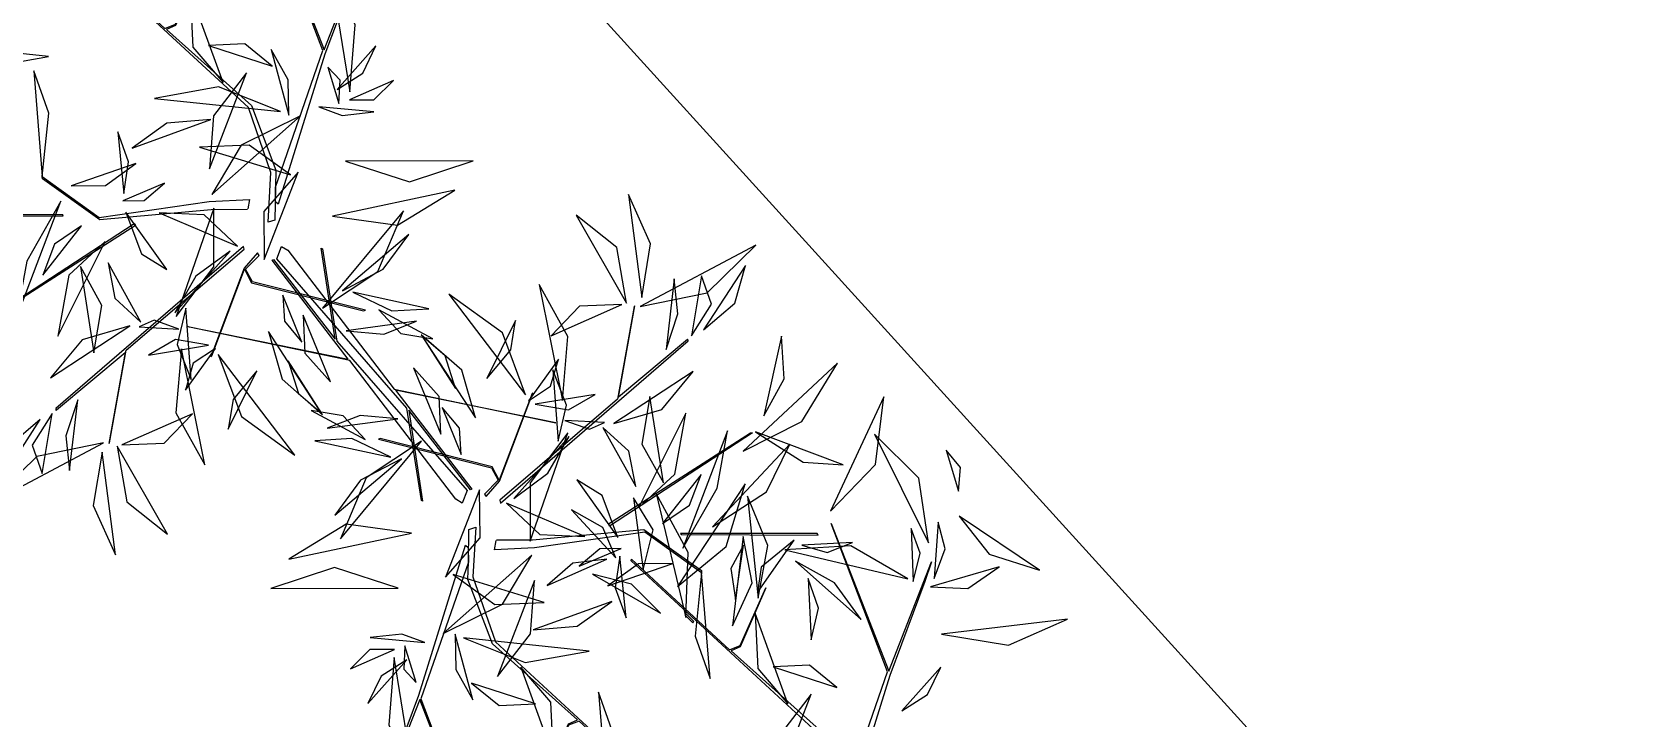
# Model space of a CAD drawing. Header units: centimetres. Extents: x 197412 to 267601, y -375791 to -305433.
# Drawn here: x 212157 to 214582, y -370684 to -369636 of the extents above; entities that cross this region are included whole.
import ezdxf

# ---------------------------------------------------------------- set-up
doc = ezdxf.new("R2010")
doc.units = ezdxf.units.CM
doc.layers.add('3-BAT C-Niveau 0', color=250, linetype='Continuous')

# ---------------------------------------------------------------- blocks, each defined once
blk = doc.blocks.new('Groupe-230-1')
at = {"linetype": 'Continuous'}
blk.add_polyline3d([(12954.87, -49764.85, -204.31), (12964.32, -49768.62, -204.16), (12974.08, -49766.86, -202.67), (12974.08, -49766.86, -202.67), (12954.87, -49764.85, -204.31)], dxfattribs=at)
blk = doc.blocks.new('Groupe-231-1')
at = {"linetype": 'Continuous', "flags": 128}
for points in [[(13007.6, -49792.17), (13008.02, -49784.58), (13004.61, -49774.67), (12976.84, -49749.02), (12976.89, -49748.75), (12991.85, -49762.58), (12993.46, -49761.96), (12997.39, -49753.13), (12993.47, -49762.15), (12992.09, -49762.77), (13005.05, -49774.36), (13008.8, -49784.2), (13008.72, -49786.82), (13015.96, -49765.96), (13007.36, -49743.29), (13016.13, -49765.86), (13022.67, -49749.16), (13021.63, -49752.19), (13016.27, -49766.52), (13009.16, -49789.42), (13008.74, -49789.08), (13008.72, -49786.82), (13008.63, -49791.84)], [(12976.36, -49791.21), (12976.27, -49791.05), (12955.34, -49790.98), (12955.5, -49791.19)], [(12965.66, -49806.56), (12965.4, -49806.57), (12987.19, -49792.35), (12987.37, -49792.69)], [(12995.37, -49808.09), (13019.83, -49813.07), (13008.21, -49797.96), (13008.42, -49797.86), (13017.82, -49810.01), (13015.72, -49796.13), (13015.88, -49796.23), (13018.09, -49810.35), (13037.97, -49833.14), (13037.21, -49835.04), (13036.25, -49834.47), (13020.07, -49813.27), (12995.62, -49808.17)], [(13006.01, -49796.83), (13003.96, -49799.18), (12998.87, -49812.7), (12999.01, -49812.58), (13004.02, -49799.35), (13005.08, -49801.41), (13022.18, -49805.71), (13022.44, -49805.61), (13005.2, -49801.25), (13004.16, -49799.33), (13006.26, -49797.24)], [(13051.51, -49822.8), (13027.05, -49817.83), (13038.68, -49832.93), (13038.46, -49833.04), (13029.06, -49820.88), (13031.16, -49834.77), (13031, -49834.67), (13028.79, -49820.54), (13008.91, -49797.76), (13009.67, -49795.86), (13010.63, -49796.42), (13026.81, -49817.63), (13051.26, -49822.73)], [(13040.87, -49834.06), (13042.92, -49831.72), (13048.01, -49818.2), (13047.88, -49818.31), (13042.86, -49831.54), (13041.8, -49829.49), (13024.7, -49825.19), (13024.45, -49825.28), (13041.68, -49829.65), (13042.72, -49831.57), (13040.62, -49833.66)], [(13081.22, -49824.34), (13081.48, -49824.33), (13059.69, -49838.55), (13059.51, -49838.2)], [(13093.75, -49887.02), (13094.17, -49879.43), (13090.77, -49869.52), (13063, -49843.87), (13063.05, -49843.6), (13078, -49857.43), (13079.62, -49856.81), (13083.54, -49847.98), (13079.62, -49857), (13078.24, -49857.62), (13091.21, -49869.21), (13094.96, -49879.05), (13094.87, -49881.67), (13102.12, -49860.81), (13093.51, -49838.14), (13102.28, -49860.71), (13108.83, -49844.01), (13107.79, -49847.04), (13102.43, -49861.37), (13095.32, -49884.27), (13094.9, -49883.93), (13094.87, -49881.67), (13094.78, -49886.69)], [(13039.28, -49838.72), (13038.86, -49846.32), (13042.27, -49856.23), (13070.04, -49881.88), (13069.99, -49882.14), (13055.04, -49868.32), (13053.42, -49868.93), (13049.49, -49877.77), (13053.41, -49868.75), (13054.8, -49868.13), (13041.83, -49856.53), (13038.08, -49846.69), (13038.16, -49844.08), (13030.92, -49864.93), (13039.52, -49887.61), (13030.76, -49865.03), (13024.21, -49881.74), (13025.25, -49878.7), (13030.61, -49864.38), (13037.72, -49841.48), (13038.14, -49841.82), (13038.16, -49844.08), (13038.25, -49839.06)], [(13070.53, -49839.68), (13070.62, -49839.85), (13091.54, -49839.92), (13091.38, -49839.7)]]:
    blk.add_lwpolyline(points, close=True, dxfattribs=at)
for points in [[(13004.45, -49790.24), (12998.93, -49790.27), (12981.95, -49791.81), (12973.18, -49785.57), (12973.16, -49785.18), (12981.81, -49791.44), (12998.62, -49789.01), (13004.74, -49788.72), (13004.51, -49790.15)], [(12975.31, -49820.81), (12985.81, -49812.04), (12983.32, -49825.97), (12983.41, -49825.85), (12985.97, -49811.69), (13003.94, -49796.29), (13003.83, -49795.85), (12975.21, -49820.62), (12975.23, -49820.89), (12975.28, -49820.84)], [(13071.57, -49810.08), (13061.08, -49818.86), (13063.56, -49804.93), (13063.47, -49805.05), (13060.91, -49819.2), (13042.94, -49834.6), (13043.05, -49835.05), (13071.67, -49810.28), (13071.65, -49810.01), (13071.6, -49810.06)], [(13042.43, -49840.65), (13047.95, -49840.63), (13064.93, -49839.08), (13073.7, -49845.33), (13073.72, -49845.71), (13065.07, -49839.46), (13048.26, -49841.89), (13042.14, -49842.18), (13042.37, -49840.75)]]:
    blk.add_lwpolyline(points, dxfattribs=at)
at = {"linetype": 'Continuous'}
for points in [[(13020.05, -49772.27, -212.64), (13020.88, -49762.02, -211.07), (13016.85, -49752.41, -212.06), (13016.85, -49752.41, -212.06), (13020.05, -49772.27, -212.64)], [(13020.05, -49772.27, -212.64), (13020.88, -49762.02, -211.07), (13016.85, -49752.41, -212.06), (13016.85, -49752.41, -212.06), (13020.05, -49772.27, -212.64)], [(12995.73, -49757.02, -188.89), (12996.13, -49765.45, -185.79), (13000.74, -49770.82, -181.22), (13000.74, -49770.82, -181.22), (12995.73, -49757.02, -188.89)], [(13008.24, -49768.37, -184.69), (13004.04, -49764.94, -183.17), (12998.5, -49765.18, -181.63), (12998.5, -49765.18, -181.63), (13008.24, -49768.37, -184.69)], [(13018.13, -49771.93, -172.05), (13022.03, -49769.42, -171.7), (13024.05, -49765.24, -172.02), (13024.05, -49765.24, -172.02), (13018.13, -49771.93, -172.05)], [(13018.13, -49771.93, -172.05), (13022.03, -49769.42, -171.7), (13024.05, -49765.24, -172.02), (13024.05, -49765.24, -172.02), (13018.13, -49771.93, -172.05)], [(13010.74, -49775.81, -204.62), (13010.66, -49770.44, -205.07), (13008.08, -49765.81, -204.23), (13008.08, -49765.81, -204.23), (13010.74, -49775.81, -204.62)], [(12973.16, -49785.18, -197.23), (12974.13, -49775.53, -194.28), (12971.86, -49769.05, -188.42), (12971.86, -49769.05, -188.42), (12973.16, -49785.18, -197.23)], [(13004.3, -49769.36, -205.3), (12999.26, -49775.91, -204.92), (12998.64, -49784.02, -203.9), (12998.64, -49784.02, -203.9), (13004.3, -49769.36, -205.3)], [(13018.41, -49774.04, -212.09), (13018.58, -49770.48, -209.87), (13016.69, -49768.48, -207.1), (13016.69, -49768.48, -207.1), (13018.41, -49774.04, -212.09)], [(13018.41, -49774.04, -212.09), (13018.58, -49770.48, -209.87), (13016.69, -49768.48, -207.1), (13016.69, -49768.48, -207.1), (13018.41, -49774.04, -212.09)], [(13020.01, -49773.51, -213.12), (13023.74, -49773.49, -210.71), (13026.73, -49770.55, -208.62), (13026.73, -49770.55, -208.62), (13020.01, -49773.51, -213.12)], [(13020.01, -49773.51, -213.12), (13023.74, -49773.49, -210.71), (13026.73, -49770.55, -208.62), (13026.73, -49770.55, -208.62), (13020.01, -49773.51, -213.12)], [(13009.49, -49775.27, -204.31), (13000.04, -49771.5, -204.16), (12990.28, -49773.26, -202.67), (12990.28, -49773.26, -202.67), (13009.49, -49775.27, -204.31)], [(13015.36, -49774.55, -171.59), (13018.89, -49775.87, -169.03), (13023.73, -49775.33, -167.96), (13023.73, -49775.33, -167.96), (13015.36, -49774.55, -171.59)], [(12998.85, -49776.49, -185.42), (12992.14, -49777.06, -185.31), (12986.86, -49780.85, -184.01), (12986.86, -49780.85, -184.01), (12998.85, -49776.49, -185.42)], [(13012.56, -49775.95, -176.08), (13003.5, -49780.41, -174.79), (12999.02, -49787.92, -170.69), (12999.02, -49787.92, -170.69), (13012.56, -49775.95, -176.08)], [(12985.6, -49787.77, -202.12), (12986.32, -49782.93, -201.54), (12984.67, -49778.35, -202.14), (12984.67, -49778.35, -202.14), (12985.6, -49787.77, -202.12)], [(13011.02, -49784.93, -217.22), (13004.72, -49780.39, -219.34), (12997.14, -49780.69, -221.55), (12997.14, -49780.69, -221.55), (13011.02, -49784.93, -217.22)], [(12977.55, -49786.63, -199.77), (12982.78, -49786.56, -197.57), (12987.44, -49783.2, -196.35), (12987.44, -49783.2, -196.35), (12977.55, -49786.63, -199.77)], [(13012.2, -49784.53, -210.57), (13006.94, -49790.55, -206.9), (13007.01, -49797.87, -202.54), (13007.01, -49797.87, -202.54), (13012.2, -49784.53, -210.57)], [(13019.42, -49782.85, -220.09), (13029.16, -49785.99, -220.53), (13038.89, -49782.81, -219.34), (13038.89, -49782.81, -219.34), (13019.42, -49782.85, -220.09)], [(12985.44, -49788.9, -202.35), (12988.67, -49788.87, -200.21), (12991.82, -49786.22, -199.09), (12991.82, -49786.22, -199.09), (12985.44, -49788.9, -202.35)], [(13017.42, -49791.27, -220.85), (13027.36, -49792.64, -221.31), (13036.1, -49787.27, -222.56), (13036.1, -49787.27, -222.56), (13017.42, -49791.27, -220.85)], [(12975.99, -49788.97, -210.1), (12970.79, -49798.13, -209.96), (12969.18, -49806.91, -205.95), (12969.18, -49806.91, -205.95), (12975.99, -49788.97, -210.1)], [(13064.61, -49803.64, -186.4), (13065.96, -49795.49, -186.75), (13062.58, -49787.96, -187), (13062.58, -49787.96, -187), (13064.61, -49803.64, -186.4)], [(12985.9, -49790.61, -198.87), (12988.31, -49797, -195.41), (12992.16, -49799.4, -190.33), (12992.16, -49799.4, -190.33), (12985.9, -49790.61, -198.87)], [(13002.93, -49795.84, -200.73), (12997.83, -49791.05, -197.34), (12990.97, -49790.74, -193.77), (12990.97, -49790.74, -193.77), (13002.93, -49795.84, -200.73)], [(13002.93, -49795.84, -200.73), (12997.83, -49791.05, -197.34), (12990.97, -49790.74, -193.77), (12990.97, -49790.74, -193.77), (13002.93, -49795.84, -200.73)], [(12993.56, -49806.55, -178.9), (12999.3, -49798.96, -176.01), (12999.31, -49790.03, -172.29), (12999.31, -49790.03, -172.29), (12993.56, -49806.55, -178.9)], [(12993.56, -49806.55, -178.9), (12999.3, -49798.96, -176.01), (12999.31, -49790.03, -172.29), (12999.31, -49790.03, -172.29), (12993.56, -49806.55, -178.9)], [(13015.88, -49805.3, -225.36), (13024.33, -49799.69, -224.7), (13028.25, -49790.41, -224), (13028.25, -49790.41, -224), (13015.88, -49805.3, -225.36)], [(13062.28, -49804.52, -182.25), (13060.82, -49796.04, -178.08), (13054.6, -49791.1, -173.29), (13054.6, -49791.1, -173.29), (13062.28, -49804.52, -182.25)], [(12979.11, -49792.71, -207.72), (12975, -49795.52, -206.62), (12973.22, -49800.24, -205.86), (12973.22, -49800.24, -205.86), (12979.11, -49792.71, -207.72)], [(13018.94, -49802.62, -183.78), (13025.17, -49799.35, -183.14), (13029.09, -49794.03, -184.94), (13029.09, -49794.03, -184.94), (13018.94, -49802.62, -183.78)], [(12982.77, -49795.13, -233.25), (12977.22, -49800.26, -238.65), (12975.53, -49809.57, -241.93), (12975.53, -49809.57, -241.93), (12982.77, -49795.13, -233.25)], [(13001.79, -49796.58, -200.44), (12996.59, -49800.4, -199.26), (12993.35, -49806.01, -200.49), (12993.35, -49806.01, -200.49), (13001.79, -49796.58, -200.44)], [(13064.37, -49805.04, -186.41), (13074.57, -49802.96, -187.61), (13082.03, -49795.69, -186.97), (13082.03, -49795.69, -186.97), (13064.37, -49805.04, -186.41)], [(12981.02, -49812.11, -189.87), (12982.26, -49804.86, -186.93), (12978.98, -49798.94, -183.27), (12978.98, -49798.94, -183.27), (12981.02, -49812.11, -189.87)], [(12983.18, -49798.37, -229.03), (12984.23, -49803.76, -227.48), (12988.2, -49807.41, -225.66), (12988.2, -49807.41, -225.66), (12983.18, -49798.37, -229.03)], [(13074.05, -49808.58, -174.84), (13078.78, -49804.53, -175.45), (13080.43, -49798.76, -176.76), (13080.43, -49798.76, -176.76), (13074.05, -49808.58, -174.84)], [(13052.5, -49819.4, -207.25), (13053.33, -49809.62, -205.29), (13048.95, -49801.68, -201.98), (13048.95, -49801.68, -201.98), (13052.5, -49819.4, -207.25)], [(13068.32, -49811.61, -186.97), (13070.12, -49806.13, -187.38), (13069.56, -49800.81, -185.5), (13069.56, -49800.81, -185.5), (13068.32, -49811.61, -186.97)], [(13072.2, -49809.51, -174.58), (13075.27, -49804.67, -172.2), (13073.73, -49800.37, -168.43), (13073.73, -49800.37, -168.43), (13072.2, -49809.51, -174.58)], [(13009.84, -49803.29, -197.01), (13010.11, -49807.29, -196.39), (13012.75, -49810.47, -196.61), (13012.75, -49810.47, -196.61), (13009.84, -49803.29, -197.01)], [(13020.54, -49802.86, -176.88), (13026.48, -49805.69, -176.9), (13032.13, -49805.38, -174.04), (13032.13, -49805.38, -174.04), (13020.54, -49802.86, -176.88)], [(13046.89, -49818.53, -179.52), (13043.34, -49809.05, -178.73), (13035.18, -49803.15, -177.91), (13035.18, -49803.15, -177.91), (13046.89, -49818.53, -179.52)], [(12995.05, -49805.31, -207.06), (12993.74, -49810.82, -208.24), (12995.85, -49816.19, -209.24), (12995.85, -49816.19, -209.24), (12995.05, -49805.31, -207.06)], [(13012.93, -49806.38, -186.16), (13013.2, -49812.14, -185.75), (13017.12, -49816.51, -185.13), (13017.12, -49816.51, -185.13), (13012.93, -49806.38, -186.16)], [(13024.5, -49805.55, -161.32), (13027.85, -49809.18, -161.24), (13032.71, -49809.97, -160.95), (13032.71, -49809.97, -160.95), (13024.5, -49805.55, -161.32)], [(13061.59, -49804.72, -181.99), (13055.13, -49804.99, -181.12), (13050.79, -49809.49, -179.03), (13050.79, -49809.49, -179.03), (13061.59, -49804.72, -181.99)], [(12986.51, -49807.98, -200.41), (12979.22, -49810.13, -200.32), (12974.42, -49815.94, -200.54), (12974.42, -49815.94, -200.54), (12986.51, -49807.98, -200.41)], [(12993.99, -49808.47, -177.75), (12990.23, -49807.13, -175.38), (12987.95, -49808.15, -172.12), (12987.95, -49808.15, -172.12), (12993.99, -49808.47, -177.75)], [(13007.64, -49808.86, -247.3), (13009.73, -49816.15, -244.69), (13015.91, -49821.55, -243.35), (13015.91, -49821.55, -243.35), (13007.64, -49808.86, -247.3)], [(13007.64, -49808.86, -247.3), (13009.73, -49816.15, -244.69), (13015.91, -49821.55, -243.35), (13015.91, -49821.55, -243.35), (13007.64, -49808.86, -247.3)], [(13019.49, -49808.73, -228.81), (13025.25, -49809.24, -229.15), (13030.26, -49807.28, -227.32), (13030.26, -49807.28, -227.32), (13019.49, -49808.73, -228.81)], [(13039.24, -49822.04, -247.3), (13037.15, -49814.75, -244.69), (13030.97, -49809.35, -243.35), (13030.97, -49809.35, -243.35), (13039.24, -49822.04, -247.3)], [(13039.24, -49822.04, -247.3), (13037.15, -49814.75, -244.69), (13030.97, -49809.35, -243.35), (13030.97, -49809.35, -243.35), (13039.24, -49822.04, -247.3)], [(13040.99, -49816.03, -210.84), (13044.63, -49811.67, -209.98), (13045.35, -49807.15, -207.2), (13045.35, -49807.15, -207.2), (13040.99, -49816.03, -210.84)], [(12998.51, -49810.94, -215.21), (12993.46, -49810.09, -213.09), (12989.36, -49812.45, -210.46), (12989.36, -49812.45, -210.46), (12998.51, -49810.94, -215.21)], [(12994.38, -49811.5, -207.25), (12993.55, -49821.28, -205.29), (12997.93, -49829.22, -201.98), (12997.93, -49829.22, -201.98), (12994.38, -49811.5, -207.25)], [(12999.57, -49811.47, -179.83), (12996.19, -49813.71, -178.67), (12995, -49817.83, -177.99), (12995, -49817.83, -177.99), (12999.57, -49811.47, -179.83)], [(13036.21, -49817.55, -223.21), (13034.62, -49812.58, -222.61), (13031.07, -49809.51, -220.88), (13031.07, -49809.51, -220.88), (13036.21, -49817.55, -223.21)], [(13036.21, -49817.55, -223.21), (13034.62, -49812.58, -222.61), (13031.07, -49809.51, -220.88), (13031.07, -49809.51, -220.88), (13036.21, -49817.55, -223.21)], [(13083.24, -49821.7, -215.73), (13086.31, -49816.06, -216.78), (13085.94, -49809.54, -215.22), (13085.94, -49809.54, -215.22), (13083.24, -49821.7, -215.73)], [(13083.24, -49821.7, -215.73), (13086.31, -49816.06, -216.78), (13085.94, -49809.54, -215.22), (13085.94, -49809.54, -215.22), (13083.24, -49821.7, -215.73)], [(12999.99, -49812.37, -179.52), (13003.54, -49821.85, -178.73), (13011.7, -49827.74, -177.91), (13011.7, -49827.74, -177.91), (12999.99, -49812.37, -179.52)], [(13010.67, -49813.35, -223.21), (13012.26, -49818.31, -222.61), (13015.81, -49821.38, -220.88), (13015.81, -49821.38, -220.88), (13010.67, -49813.35, -223.21)], [(13010.67, -49813.35, -223.21), (13012.26, -49818.31, -222.61), (13015.81, -49821.38, -220.88), (13015.81, -49821.38, -220.88), (13010.67, -49813.35, -223.21)], [(13047.31, -49819.43, -179.83), (13050.69, -49817.19, -178.67), (13051.88, -49813.07, -177.99), (13051.88, -49813.07, -177.99), (13047.31, -49819.43, -179.83)], [(13080.09, -49827.11, -223.19), (13089.04, -49822.6, -225.59), (13094.47, -49813.66, -225.79), (13094.47, -49813.66, -225.79), (13080.09, -49827.11, -223.19)], [(13080.09, -49827.11, -223.19), (13089.04, -49822.6, -225.59), (13094.47, -49813.66, -225.79), (13094.47, -49813.66, -225.79), (13080.09, -49827.11, -223.19)], [(13005.9, -49814.87, -210.84), (13002.25, -49819.23, -209.98), (13001.53, -49823.74, -207.2), (13001.53, -49823.74, -207.2), (13005.9, -49814.87, -210.84)], [(13033.96, -49824.52, -186.16), (13033.68, -49818.75, -185.75), (13029.76, -49814.39, -185.13), (13029.76, -49814.39, -185.13), (13033.96, -49824.52, -186.16)], [(13051.83, -49825.59, -207.06), (13053.14, -49820.08, -208.24), (13051.03, -49814.71, -209.24), (13051.03, -49814.71, -209.24), (13051.83, -49825.59, -207.06)], [(13060.37, -49822.92, -200.41), (13067.66, -49820.77, -200.32), (13072.47, -49814.95, -200.54), (13072.47, -49814.95, -200.54), (13060.37, -49822.92, -200.41)], [(13048.37, -49819.96, -215.21), (13053.42, -49820.81, -213.09), (13057.52, -49818.45, -210.46), (13057.52, -49818.45, -210.46), (13048.37, -49819.96, -215.21)], [(13065.86, -49818.78, -189.87), (13064.62, -49826.03, -186.93), (13067.9, -49831.95, -183.27), (13067.9, -49831.95, -183.27), (13065.86, -49818.78, -189.87)], [(13093.41, -49836.26, -215.07), (13100.28, -49829.14, -213.8), (13101.56, -49818.85, -214.42), (13101.56, -49818.85, -214.42), (13093.41, -49836.26, -215.07)], [(12974.68, -49821.39, -174.58), (12971.61, -49826.22, -172.2), (12973.15, -49830.53, -168.43), (12973.15, -49830.53, -168.43), (12974.68, -49821.39, -174.58)], [(12978.57, -49819.29, -186.97), (12976.76, -49824.77, -187.38), (12977.32, -49830.09, -185.5), (12977.32, -49830.09, -185.5), (12978.57, -49819.29, -186.97)], [(12985.29, -49826.17, -181.99), (12991.75, -49825.9, -181.12), (12996.09, -49821.41, -179.03), (12996.09, -49821.41, -179.03), (12985.29, -49826.17, -181.99)], [(13022.39, -49825.34, -161.32), (13019.03, -49821.71, -161.24), (13014.17, -49820.92, -160.95), (13014.17, -49820.92, -160.95), (13022.39, -49825.34, -161.32)], [(13037.04, -49827.61, -197.01), (13036.78, -49823.61, -196.39), (13034.14, -49820.43, -196.61), (13034.14, -49820.43, -196.61), (13037.04, -49827.61, -197.01)], [(13064.11, -49835.77, -233.25), (13069.66, -49830.63, -238.65), (13071.35, -49821.32, -241.93), (13071.35, -49821.32, -241.93), (13064.11, -49835.77, -233.25)], [(12972.83, -49822.31, -174.84), (12968.1, -49826.36, -175.45), (12966.45, -49832.14, -176.76), (12966.45, -49832.14, -176.76), (12972.83, -49822.31, -174.84)], [(13027.39, -49822.17, -228.81), (13021.63, -49821.66, -229.15), (13016.62, -49823.62, -227.32), (13016.62, -49823.62, -227.32), (13027.39, -49822.17, -228.81)], [(13052.89, -49822.43, -177.75), (13056.65, -49823.77, -175.38), (13058.93, -49822.75, -172.12), (13058.93, -49822.75, -172.12), (13052.89, -49822.43, -177.75)], [(13063.7, -49832.53, -229.03), (13062.65, -49827.14, -227.48), (13058.68, -49823.49, -225.66), (13058.68, -49823.49, -225.66), (13063.7, -49832.53, -229.03)], [(12982.51, -49825.86, -186.41), (12972.31, -49827.93, -187.61), (12964.85, -49835.21, -186.97), (12964.85, -49835.21, -186.97), (12982.51, -49825.86, -186.41)], [(13026.34, -49828.04, -176.88), (13020.4, -49825.21, -176.9), (13014.75, -49825.52, -174.04), (13014.75, -49825.52, -174.04), (13026.34, -49828.04, -176.88)], [(13031, -49825.6, -225.36), (13022.55, -49831.2, -224.7), (13018.63, -49840.49, -224), (13018.63, -49840.49, -224), (13031, -49825.6, -225.36)], [(13045.09, -49834.32, -200.44), (13050.29, -49830.5, -199.26), (13053.53, -49824.89, -200.49), (13053.53, -49824.89, -200.49), (13045.09, -49834.32, -200.44)], [(13053.32, -49824.34, -178.9), (13047.58, -49831.94, -176.01), (13047.57, -49840.87, -172.29), (13047.57, -49840.87, -172.29), (13053.32, -49824.34, -178.9)], [(13053.32, -49824.34, -178.9), (13047.58, -49831.94, -176.01), (13047.57, -49840.87, -172.29), (13047.57, -49840.87, -172.29), (13053.32, -49824.34, -178.9)], [(13070.89, -49841.93, -210.1), (13076.09, -49832.77, -209.96), (13077.7, -49823.99, -205.95), (13077.7, -49823.99, -205.95), (13070.89, -49841.93, -210.1)], [(13075.38, -49838.65, -221.24), (13083.62, -49833.31, -218.96), (13087.19, -49826.05, -214.31), (13087.19, -49826.05, -214.31), (13075.38, -49838.65, -221.24)], [(13081.95, -49824.15, -214.21), (13089.22, -49828.82, -211.43), (13095.31, -49829.21, -206.15), (13095.31, -49829.21, -206.15), (13081.95, -49824.15, -214.21)], [(13108.36, -49841.11, -228.35), (13106.89, -49831.22, -229.1), (13100.09, -49824.51, -232.12), (13100.09, -49824.51, -232.12), (13108.36, -49841.11, -228.35)], [(12982.27, -49827.26, -186.4), (12980.92, -49835.41, -186.75), (12984.3, -49842.93, -187), (12984.3, -49842.93, -187), (12982.27, -49827.26, -186.4)], [(12984.6, -49826.38, -182.25), (12986.06, -49834.86, -178.08), (12992.28, -49839.8, -173.29), (12992.28, -49839.8, -173.29), (12984.6, -49826.38, -182.25)], [(13027.94, -49828.27, -183.78), (13021.71, -49831.55, -183.14), (13017.79, -49836.87, -184.94), (13017.79, -49836.87, -184.94), (13027.94, -49828.27, -183.78)], [(13112.94, -49833.2, -211.21), (13113.25, -49829.61, -209.03), (13111.06, -49826.97, -206.71), (13111.06, -49826.97, -206.71), (13112.94, -49833.2, -211.21)], [(13112.94, -49833.2, -211.21), (13113.25, -49829.61, -209.03), (13111.06, -49826.97, -206.71), (13111.06, -49826.97, -206.71), (13112.94, -49833.2, -211.21)], [(13067.77, -49838.18, -207.72), (13071.88, -49835.37, -206.62), (13073.66, -49830.66, -205.86), (13073.66, -49830.66, -205.86), (13067.77, -49838.18, -207.72)], [(13034.68, -49846.37, -210.57), (13039.94, -49840.34, -206.9), (13039.87, -49833.03, -202.54), (13039.87, -49833.03, -202.54), (13034.68, -49846.37, -210.57)], [(13060.98, -49840.28, -198.87), (13058.57, -49833.9, -195.41), (13054.72, -49831.5, -190.33), (13054.72, -49831.5, -190.33), (13060.98, -49840.28, -198.87)], [(13071.33, -49852.51, -206.43), (13071.69, -49842.6, -204.4), (13066.8, -49833.58, -204.36), (13066.8, -49833.58, -204.36), (13071.33, -49852.51, -206.43)], [(13071.33, -49852.51, -206.43), (13071.69, -49842.6, -204.4), (13066.8, -49833.58, -204.36), (13066.8, -49833.58, -204.36), (13071.33, -49852.51, -206.43)], [(13070.06, -49847.8, -194.97), (13077.48, -49841.65, -192.57), (13080.4, -49832.11, -191.31), (13080.4, -49832.11, -191.31), (13070.06, -49847.8, -194.97)], [(13043.95, -49835.05, -200.73), (13049.05, -49839.84, -197.34), (13055.91, -49840.16, -193.77), (13055.91, -49840.16, -193.77), (13043.95, -49835.05, -200.73)], [(13043.95, -49835.05, -200.73), (13049.05, -49839.84, -197.34), (13055.91, -49840.16, -193.77), (13055.91, -49840.16, -193.77), (13043.95, -49835.05, -200.73)], [(13064.83, -49845.25, -194.21), (13066.35, -49839.14, -192.81), (13063.34, -49834.22, -190.06), (13063.34, -49834.22, -190.06), (13064.83, -49845.25, -194.21)], [(13064.83, -49845.25, -194.21), (13066.35, -49839.14, -192.81), (13063.34, -49834.22, -190.06), (13063.34, -49834.22, -190.06), (13064.83, -49845.25, -194.21)], [(13082.37, -49849.57, -201.48), (13083.83, -49841.5, -202.35), (13080.74, -49834, -201.76), (13080.74, -49834, -201.76), (13082.37, -49849.57, -201.48)], [(13029.46, -49839.63, -220.85), (13019.52, -49838.26, -221.31), (13010.78, -49843.63, -222.56), (13010.78, -49843.63, -222.56), (13029.46, -49839.63, -220.85)], [(13060.63, -49843.39, -183.73), (13058.69, -49838.75, -181.29), (13053.9, -49836.1, -179.52), (13053.9, -49836.1, -179.52), (13060.63, -49843.39, -183.73)], [(13109.2, -49846.55, -232.75), (13110.91, -49842.03, -233.5), (13109.83, -49837.97, -235.42), (13109.83, -49837.97, -235.42), (13109.2, -49846.55, -232.75)], [(13113.05, -49837.05, -212.86), (13117.61, -49842.82, -209.91), (13125.27, -49845.27, -208.14), (13125.27, -49845.27, -208.14), (13113.05, -49837.05, -212.86)], [(13113.05, -49837.05, -212.86), (13117.61, -49842.82, -209.91), (13125.27, -49845.27, -208.14), (13125.27, -49845.27, -208.14), (13113.05, -49837.05, -212.86)], [(13078.43, -49853.79, -207.16), (13081.47, -49847.21, -205.48), (13080.09, -49840.14, -203.83), (13080.09, -49840.14, -203.83), (13078.43, -49853.79, -207.16)], [(13078.43, -49853.79, -207.16), (13081.47, -49847.21, -205.48), (13080.09, -49840.14, -203.83), (13080.09, -49840.14, -203.83), (13078.43, -49853.79, -207.16)], [(13087.85, -49840.73, -202.5), (13082.82, -49844.82, -200.11), (13082.24, -49848.67, -195.35), (13082.24, -49848.67, -195.35), (13087.85, -49840.73, -202.5)], [(13106.03, -49846.99, -229.3), (13107.1, -49842.68, -228.25), (13105.73, -49838.92, -226.49), (13105.73, -49838.92, -226.49), (13106.03, -49846.99, -229.3)], [(13034.32, -49854.95, -176.08), (13043.38, -49850.49, -174.79), (13047.86, -49842.98, -170.69), (13047.86, -49842.98, -170.69), (13034.32, -49854.95, -176.08)], [(13061.44, -49842, -202.35), (13058.21, -49842.03, -200.21), (13055.06, -49844.67, -199.09), (13055.06, -49844.67, -199.09), (13061.44, -49842, -202.35)], [(13061.28, -49843.13, -202.12), (13060.56, -49847.97, -201.54), (13062.21, -49852.55, -202.14), (13062.21, -49852.55, -202.14), (13061.28, -49843.13, -202.12)], [(13080.13, -49841.45, -218.46), (13078.21, -49845.04, -216.39), (13078.93, -49849.75, -215.43), (13078.93, -49849.75, -215.43), (13080.13, -49841.45, -218.46)], [(13105.2, -49846.63, -228.97), (13096.5, -49841.58, -227.8), (13086.44, -49842.17, -227.09), (13086.44, -49842.17, -227.09), (13105.2, -49846.63, -228.97)], [(13089.02, -49841.49, -211.6), (13092.9, -49842.58, -211.07), (13096.74, -49841.04, -211.1), (13096.74, -49841.04, -211.1), (13089.02, -49841.49, -211.6)], [(13027.46, -49848.05, -220.09), (13017.72, -49844.9, -220.53), (13008, -49848.09, -219.34), (13008, -49848.09, -219.34), (13027.46, -49848.05, -220.09)], [(13059.3, -49843.59, -183.47), (13054.07, -49844.21, -183.7), (13050.15, -49847.65, -184.07), (13050.15, -49847.65, -184.07), (13059.3, -49843.59, -183.47)], [(13059.3, -49843.59, -183.47), (13054.07, -49844.21, -183.7), (13050.15, -49847.65, -184.07), (13050.15, -49847.65, -184.07), (13059.3, -49843.59, -183.47)], [(13069.33, -49844.27, -199.77), (13064.1, -49844.34, -197.57), (13059.44, -49847.69, -196.35), (13059.44, -49847.69, -196.35), (13069.33, -49844.27, -199.77)], [(13073.72, -49845.71, -197.23), (13072.75, -49855.37, -194.28), (13075.02, -49861.84, -188.42), (13075.02, -49861.84, -188.42), (13073.72, -49845.71, -197.23)], [(13098.06, -49852.82, -196.26), (13094, -49847.23, -195.05), (13088.06, -49843.9, -196.39), (13088.06, -49843.9, -196.39), (13098.06, -49852.82, -196.26)], [(13108.65, -49847.81, -232.48), (13114.35, -49848.06, -232.45), (13119.11, -49844.77, -231.83), (13119.11, -49844.77, -231.83), (13108.65, -49847.81, -232.48)], [(13035.86, -49845.97, -217.22), (13042.17, -49850.51, -219.34), (13049.74, -49850.21, -221.55), (13049.74, -49850.21, -221.55), (13035.86, -49845.97, -217.22)], [(13042.58, -49861.53, -205.3), (13047.62, -49854.98, -204.92), (13048.24, -49846.87, -203.9), (13048.24, -49846.87, -203.9), (13042.58, -49861.53, -205.3)], [(13067.49, -49851.83, -199.98), (13063.03, -49847.44, -200.36), (13057.08, -49845.9, -199.46), (13057.08, -49845.9, -199.46), (13067.49, -49851.83, -199.98)], [(13090.45, -49855.91, -195.33), (13091.58, -49851.1, -195.1), (13089.98, -49846.57, -194.26), (13089.98, -49846.57, -194.26), (13090.45, -49855.91, -195.33)], [(13048.03, -49854.41, -185.42), (13054.74, -49853.84, -185.31), (13060.02, -49850.05, -184.01), (13060.02, -49850.05, -184.01), (13048.03, -49854.41, -185.42)], [(13072.39, -49853.33, -203.84), (13072.54, -49853.13, -203.87), (13071.31, -49851.9, -202.04), (13071.17, -49852.09, -202.02), (13072.39, -49853.33, -203.84)], [(13081.89, -49851.87, -188.89), (13082.29, -49860.3, -185.79), (13086.9, -49865.67, -181.22), (13086.9, -49865.67, -181.22), (13081.89, -49851.87, -188.89)], [(13110.34, -49855.07, -223.66), (13120.57, -49856.74, -222.36), (13129.54, -49852.79, -219.58), (13129.54, -49852.79, -219.58), (13110.34, -49855.07, -223.66)], [(13031.52, -49856.35, -171.59), (13027.99, -49855.03, -169.03), (13023.15, -49855.56, -167.96), (13023.15, -49855.56, -167.96), (13031.52, -49856.35, -171.59)], [(13036.15, -49855.08, -204.62), (13036.22, -49860.46, -205.07), (13038.81, -49865.09, -204.23), (13038.81, -49865.09, -204.23), (13036.15, -49855.08, -204.62)], [(13026.87, -49857.39, -213.12), (13023.14, -49857.41, -210.71), (13020.15, -49860.34, -208.62), (13020.15, -49860.34, -208.62), (13026.87, -49857.39, -213.12)], [(13026.87, -49857.39, -213.12), (13023.14, -49857.41, -210.71), (13020.15, -49860.34, -208.62), (13020.15, -49860.34, -208.62), (13026.87, -49857.39, -213.12)], [(13028.47, -49856.85, -212.09), (13028.3, -49860.41, -209.87), (13030.2, -49862.42, -207.1), (13030.2, -49862.42, -207.1), (13028.47, -49856.85, -212.09)], [(13028.47, -49856.85, -212.09), (13028.3, -49860.41, -209.87), (13030.2, -49862.42, -207.1), (13030.2, -49862.42, -207.1), (13028.47, -49856.85, -212.09)], [(13037.39, -49855.63, -204.31), (13046.84, -49859.4, -204.16), (13056.6, -49857.64, -202.67), (13056.6, -49857.64, -202.67), (13037.39, -49855.63, -204.31)], [(13028.76, -49858.97, -172.05), (13024.85, -49861.47, -171.7), (13022.83, -49865.66, -172.02), (13022.83, -49865.66, -172.02), (13028.76, -49858.97, -172.05)], [(13028.76, -49858.97, -172.05), (13024.85, -49861.47, -171.7), (13022.83, -49865.66, -172.02), (13022.83, -49865.66, -172.02), (13028.76, -49858.97, -172.05)], [(13026.84, -49858.63, -212.64), (13026, -49868.88, -211.07), (13030.03, -49878.48, -212.06), (13030.03, -49878.48, -212.06), (13026.84, -49858.63, -212.64)], [(13026.84, -49858.63, -212.64), (13026, -49868.88, -211.07), (13030.03, -49878.48, -212.06), (13030.03, -49878.48, -212.06), (13026.84, -49858.63, -212.64)], [(13051.15, -49873.88, -188.89), (13050.75, -49865.45, -185.79), (13046.14, -49860.07, -181.22), (13046.14, -49860.07, -181.22), (13051.15, -49873.88, -188.89)], [(13094.39, -49863.22, -184.69), (13090.2, -49859.79, -183.17), (13084.66, -49860.03, -181.63), (13084.66, -49860.03, -181.63), (13094.39, -49863.22, -184.69)], [(13104.28, -49866.78, -172.05), (13108.19, -49864.27, -171.7), (13110.21, -49860.09, -172.02), (13110.21, -49860.09, -172.02), (13104.28, -49866.78, -172.05)], [(13104.28, -49866.78, -172.05), (13108.19, -49864.27, -171.7), (13110.21, -49860.09, -172.02), (13110.21, -49860.09, -172.02), (13104.28, -49866.78, -172.05)], [(13038.64, -49862.52, -184.69), (13042.84, -49865.95, -183.17), (13048.38, -49865.71, -181.63), (13048.38, -49865.71, -181.63), (13038.64, -49862.52, -184.69)], [(13059.31, -49880.03, -197.23), (13060.29, -49870.38, -194.28), (13058.02, -49863.9, -188.42), (13058.02, -49863.9, -188.42), (13059.31, -49880.03, -197.23)], [(13090.46, -49864.21, -205.3), (13085.42, -49870.76, -204.92), (13084.8, -49878.87, -203.9), (13084.8, -49878.87, -203.9), (13090.46, -49864.21, -205.3)]]:
    blk.add_polyline3d(points, dxfattribs=at)
blk = doc.blocks.new('Groupe-242-1')
for name in ['Groupe-230-1', 'Groupe-231-1']:
    blk.add_blockref(name, (0, 0))

msp = doc.modelspace()

# ---------------------------------------------------------------- linework, layer by layer
at = {"layer": '3-BAT C-Niveau 0', "flags": 128}
msp.add_lwpolyline([(220184.5, -366409.5), (214553.6, -367476), (214085, -365001.2), (211628.7, -365466.4), (210893.8, -361585.8), (209420.2, -361865.7), (210323.5, -366635.8), (215103, -371902.1), (221012.8, -370783)], close=True, dxfattribs=at)

# ---------------------------------------------------------------- block references
at = {"layer": '3-BAT C-Niveau 0', "xscale": 10, "yscale": 10, "zscale": 10}
msp.add_blockref('Groupe-242-1', (82441.7, 127994.6), dxfattribs=at)

doc.saveas('drawing.dxf')
